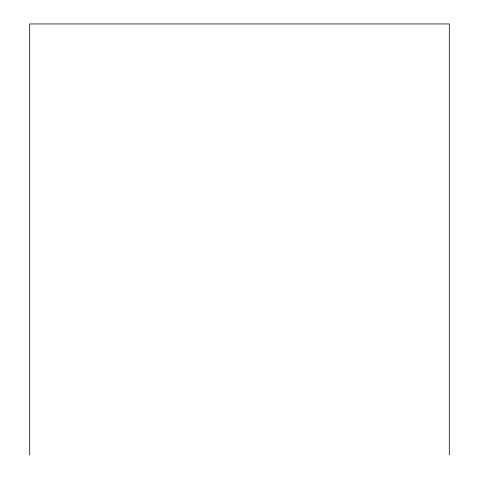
<?xml version="1.0" encoding="UTF-8"?>
<svg xmlns="http://www.w3.org/2000/svg" width="479" height="479" viewBox="0 0 479 479"><rect width="100%" height="100%" fill="white"/><g stroke="black" fill="none" stroke-linecap="round" stroke-linejoin="round"><path stroke-width="0.72" d="M449.302 455.05L449.302 23.95L29.698 23.95L29.698 455.05"/></g></svg>
